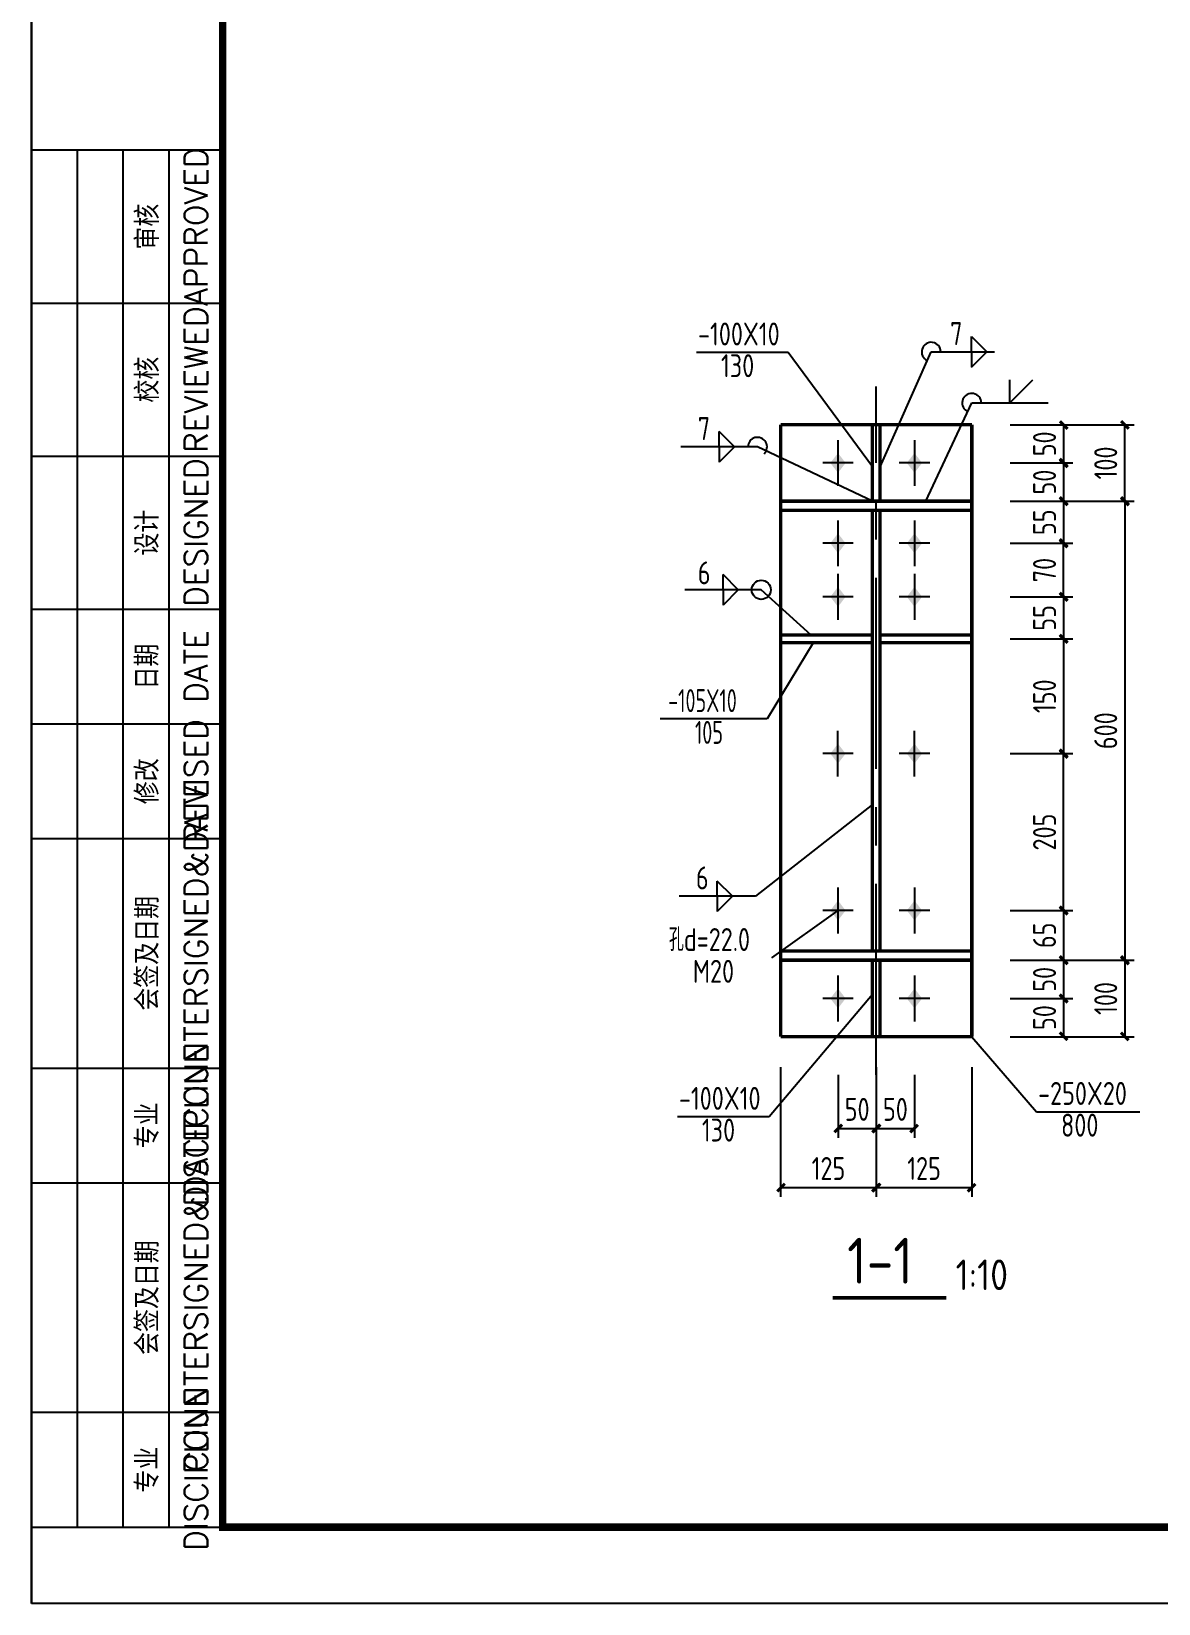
# Model space of a CAD drawing. Header units: millimetres. Extents: x 866309 to 879639, y 39442 to 44891.
# Drawn here: x 876108.4 to 876255.8, y 39448.6 to 39654.1 of the extents above; entities that cross this region are included whole.
import ezdxf
from ezdxf.enums import TextEntityAlignment as Align

# ---------------------------------------------------------------- set-up
doc = ezdxf.new("R2010")
doc.units = ezdxf.units.MM
doc.header["$LTSCALE"] = 1000
doc.header["$MEASUREMENT"] = 0
for name, pattern in [('2', [11.4, 9, -0.9, 0.6, -0.9]), ('CENTER', [2, 1.25, -0.25, 0.25, -0.25]), ('DOTE', [2.42, 2, -0.2, 0.02, -0.2])]:
    doc.linetypes.add(name, pattern=pattern)
for name, color, linetype in [('10', 7, 'Continuous'), ('1000', 2, 'Continuous'), ('20', 2, 'Continuous'), ('DIM', 7, 'Continuous'), ('DOTE', 1, 'DOTE'), ('中文', 7, 'Continuous'), ('尺寸标注', 7, 'Continuous'), ('焊缝标注', 3, 'Continuous'), ('螺栓孔标注', 253, 'Continuous'), ('轴线', 253, '2'), ('钢板标注', 253, 'Continuous')]:
    doc.layers.add(name, color=color, linetype=linetype)
doc.styles.add('ECEC_TK', font='txt_l.shx', dxfattribs={"bigfont": 'hztxt_l.shx'})
doc.styles.add('GBHZ', font='gbenor.shx', dxfattribs={"width": 0.9, "bigfont": 'gbcbig.shx'})
doc.dimstyles.new('Y10', dxfattribs={"dimscale": 0, "dimtxt": 3, "dimasz": 0.01, "dimexe": 1.2, "dimexo": 1, "dimgap": 1, "dimtad": 1, "dimdec": 0, "dimlfac": 10, "dimzin": 0, "dimdsep": 46, "dimtxsty": 'GBHZ', "dimblk1": 'DX', "dimblk2": 'DX', "dimsah": 1, "dimcen": 0.09, "dimdle": 1, "dimadec": 0, "dimazin": 0, "dimtfac": 1, "dimtdec": 0, "dimtix": 1, "dimtmove": 2, "dimatfit": 3, "dimldrblk": 'DX', "dimfxl": 0, "dimtolj": 1, "dimtzin": 0, "dimarcsym": 0})

# ---------------------------------------------------------------- blocks, each defined once
blk = doc.blocks.new('DX')
at = {"color": 0, "linetype": 'ByBlock', "const_width": 40}
blk.add_lwpolyline([(-54, -51), (46, 49)], dxfattribs=at)
blk = doc.blocks.new('*D1987')
at = {"layer": 'Defpoints', "color": 0, "linetype": 'ByBlock', "transparency": 16777216}
for p in [(876235.67, 39602.73, -3), (876235.37, 39597.73, -3), (876243.37, 39597.73)]:
    blk.add_point(p, dxfattribs=at)
at = {"layer": 'DIM', "color": 0, "linetype": 'ByBlock', "lineweight": -2, "transparency": 16777216}
for p, q in [((876236.67, 39602.73), (876244.57, 39602.73)), ((876243.37, 39602.72), (876243.37, 39597.74)), ((876236.37, 39597.73), (876244.57, 39597.73))]:
    blk.add_line(p, q, dxfattribs=at)
at = {"layer": 'DIM', "color": 0, "linetype": 'ByBlock', "lineweight": -2, "transparency": 16777216, "xscale": 0.01, "yscale": 0.01, "zscale": 0.01}
for p, rotation in [((876243.37, 39602.73), 90), ((876243.37, 39597.73), 270)]:
    blk.add_blockref('DX', p, dxfattribs=dict(at, rotation=rotation))
at = {"layer": 'DIM', "color": 0, "linetype": 'ByBlock', "transparency": 16777216, "insert": (876240.87, 39600.23), "char_height": 3, "attachment_point": 5, "rotation": 90, "style": 'GBHZ'}
blk.add_mtext('\\A1;50', dxfattribs=at)
blk = doc.blocks.new('*D1988')
at = {"layer": 'Defpoints', "color": 0, "linetype": 'ByBlock', "transparency": 16777216}
for p in [(876235.37, 39597.73, -3), (876235.37, 39592.73, -3), (876243.37, 39592.73)]:
    blk.add_point(p, dxfattribs=at)
at = {"layer": 'DIM', "color": 0, "linetype": 'ByBlock', "lineweight": -2, "transparency": 16777216}
for p, q in [((876236.37, 39597.73), (876244.57, 39597.73)), ((876243.37, 39597.72), (876243.37, 39592.74)), ((876236.37, 39592.73), (876244.57, 39592.73))]:
    blk.add_line(p, q, dxfattribs=at)
at = {"layer": 'DIM', "color": 0, "linetype": 'ByBlock', "lineweight": -2, "transparency": 16777216, "xscale": 0.01, "yscale": 0.01, "zscale": 0.01}
for p, rotation in [((876243.37, 39597.73), 90), ((876243.37, 39592.73), 270)]:
    blk.add_blockref('DX', p, dxfattribs=dict(at, rotation=rotation))
at = {"layer": 'DIM', "color": 0, "linetype": 'ByBlock', "transparency": 16777216, "insert": (876240.87, 39595.23), "char_height": 3, "attachment_point": 5, "rotation": 90, "style": 'GBHZ'}
blk.add_mtext('\\A1;50', dxfattribs=at)
blk = doc.blocks.new('*D1972')
at = {"layer": 'Defpoints', "color": 0, "linetype": 'ByBlock', "transparency": 16777216}
for p in [(876235.37, 39592.73, -3), (876235.37, 39587.23), (876243.37, 39587.23)]:
    blk.add_point(p, dxfattribs=at)
at = {"layer": 'DIM', "color": 0, "linetype": 'ByBlock', "lineweight": -2, "transparency": 16777216}
for p, q in [((876236.37, 39592.73), (876244.57, 39592.73)), ((876243.37, 39592.72), (876243.37, 39587.24)), ((876236.37, 39587.23), (876244.57, 39587.23))]:
    blk.add_line(p, q, dxfattribs=at)
at = {"layer": 'DIM', "color": 0, "linetype": 'ByBlock', "lineweight": -2, "transparency": 16777216, "xscale": 0.01, "yscale": 0.01, "zscale": 0.01}
for p, rotation in [((876243.37, 39592.73), 90), ((876243.37, 39587.23), 270)]:
    blk.add_blockref('DX', p, dxfattribs=dict(at, rotation=rotation))
at = {"layer": 'DIM', "color": 0, "linetype": 'ByBlock', "transparency": 16777216, "insert": (876240.87, 39589.98), "char_height": 3, "attachment_point": 5, "rotation": 90, "style": 'GBHZ'}
blk.add_mtext('\\A1;55', dxfattribs=at)
blk = doc.blocks.new('*D1973')
at = {"layer": 'Defpoints', "color": 0, "linetype": 'ByBlock', "transparency": 16777216}
for p in [(876235.37, 39539.23, -3), (876235.37, 39532.73, -3), (876243.37, 39532.73)]:
    blk.add_point(p, dxfattribs=at)
at = {"layer": 'DIM', "color": 0, "linetype": 'ByBlock', "lineweight": -2, "transparency": 16777216}
for p, q in [((876236.37, 39539.23), (876244.57, 39539.23)), ((876243.37, 39539.22), (876243.37, 39532.74)), ((876236.37, 39532.73), (876244.57, 39532.73))]:
    blk.add_line(p, q, dxfattribs=at)
at = {"layer": 'DIM', "color": 0, "linetype": 'ByBlock', "lineweight": -2, "transparency": 16777216, "xscale": 0.01, "yscale": 0.01, "zscale": 0.01}
for p, rotation in [((876243.37, 39539.23), 90), ((876243.37, 39532.73), 270)]:
    blk.add_blockref('DX', p, dxfattribs=dict(at, rotation=rotation))
at = {"layer": 'DIM', "color": 0, "linetype": 'ByBlock', "transparency": 16777216, "insert": (876240.87, 39535.98), "char_height": 3, "attachment_point": 5, "rotation": 90, "style": 'GBHZ'}
blk.add_mtext('\\A1;65', dxfattribs=at)
blk = doc.blocks.new('*D1974')
at = {"layer": 'Defpoints', "color": 0, "linetype": 'ByBlock', "transparency": 16777216}
for p in [(876235.37, 39532.73, -3), (876235.37, 39527.73, -3), (876243.37, 39527.73)]:
    blk.add_point(p, dxfattribs=at)
at = {"layer": 'DIM', "color": 0, "linetype": 'ByBlock', "lineweight": -2, "transparency": 16777216}
for p, q in [((876236.37, 39532.73), (876244.57, 39532.73)), ((876243.37, 39532.72), (876243.37, 39527.74)), ((876236.37, 39527.73), (876244.57, 39527.73))]:
    blk.add_line(p, q, dxfattribs=at)
at = {"layer": 'DIM', "color": 0, "linetype": 'ByBlock', "lineweight": -2, "transparency": 16777216, "xscale": 0.01, "yscale": 0.01, "zscale": 0.01}
for p, rotation in [((876243.37, 39532.73), 90), ((876243.37, 39527.73), 270)]:
    blk.add_blockref('DX', p, dxfattribs=dict(at, rotation=rotation))
at = {"layer": 'DIM', "color": 0, "linetype": 'ByBlock', "transparency": 16777216, "insert": (876240.87, 39530.23), "char_height": 3, "attachment_point": 5, "rotation": 90, "style": 'GBHZ'}
blk.add_mtext('\\A1;50', dxfattribs=at)
blk = doc.blocks.new('*D1975')
at = {"layer": 'Defpoints', "color": 0, "linetype": 'ByBlock', "transparency": 16777216}
for p in [(876235.37, 39527.73, -3), (876235.37, 39522.73, -3), (876243.37, 39522.73)]:
    blk.add_point(p, dxfattribs=at)
at = {"layer": 'DIM', "color": 0, "linetype": 'ByBlock', "lineweight": -2, "transparency": 16777216}
for p, q in [((876236.37, 39527.73), (876244.57, 39527.73)), ((876243.37, 39527.72), (876243.37, 39522.74)), ((876236.37, 39522.73), (876244.57, 39522.73))]:
    blk.add_line(p, q, dxfattribs=at)
at = {"layer": 'DIM', "color": 0, "linetype": 'ByBlock', "lineweight": -2, "transparency": 16777216, "xscale": 0.01, "yscale": 0.01, "zscale": 0.01}
for p, rotation in [((876243.37, 39527.73), 90), ((876243.37, 39522.73), 270)]:
    blk.add_blockref('DX', p, dxfattribs=dict(at, rotation=rotation))
at = {"layer": 'DIM', "color": 0, "linetype": 'ByBlock', "transparency": 16777216, "insert": (876240.87, 39525.23), "char_height": 3, "attachment_point": 5, "rotation": 90, "style": 'GBHZ'}
blk.add_mtext('\\A1;50', dxfattribs=at)
blk = doc.blocks.new('*D1976')
at = {"layer": 'Defpoints', "color": 0, "linetype": 'ByBlock', "transparency": 16777216}
for p in [(876213.87, 39518.73, -3), (876218.87, 39518.73, -3), (876218.87, 39510.73)]:
    blk.add_point(p, dxfattribs=at)
at = {"layer": 'DIM', "color": 0, "linetype": 'ByBlock', "lineweight": -2, "transparency": 16777216}
for p, q in [((876213.87, 39517.73), (876213.87, 39509.53)), ((876218.87, 39517.73), (876218.87, 39509.53)), ((876213.88, 39510.73), (876218.86, 39510.73))]:
    blk.add_line(p, q, dxfattribs=at)
at = {"layer": 'DIM', "color": 0, "linetype": 'ByBlock', "lineweight": -2, "transparency": 16777216, "xscale": 0.01, "yscale": 0.01, "zscale": 0.01, "rotation": 180}
blk.add_blockref('DX', (876213.87, 39510.73), dxfattribs=at)
at = {"layer": 'DIM', "color": 0, "linetype": 'ByBlock', "lineweight": -2, "transparency": 16777216, "xscale": 0.01, "yscale": 0.01, "zscale": 0.01}
blk.add_blockref('DX', (876218.87, 39510.73), dxfattribs=at)
at = {"layer": 'DIM', "color": 0, "linetype": 'ByBlock', "transparency": 16777216, "insert": (876216.37, 39513.23), "char_height": 3, "attachment_point": 5, "style": 'GBHZ'}
blk.add_mtext('\\A1;50', dxfattribs=at)
blk = doc.blocks.new('*D1977')
at = {"layer": 'Defpoints', "color": 0, "linetype": 'ByBlock', "transparency": 16777216}
for p in [(876218.87, 39518.73, -3), (876223.87, 39518.73, -3), (876223.87, 39510.73)]:
    blk.add_point(p, dxfattribs=at)
at = {"layer": 'DIM', "color": 0, "linetype": 'ByBlock', "lineweight": -2, "transparency": 16777216}
for p, q in [((876218.87, 39517.73), (876218.87, 39509.53)), ((876223.87, 39517.73), (876223.87, 39509.53)), ((876218.88, 39510.73), (876223.86, 39510.73))]:
    blk.add_line(p, q, dxfattribs=at)
at = {"layer": 'DIM', "color": 0, "linetype": 'ByBlock', "lineweight": -2, "transparency": 16777216, "xscale": 0.01, "yscale": 0.01, "zscale": 0.01, "rotation": 180}
blk.add_blockref('DX', (876218.87, 39510.73), dxfattribs=at)
at = {"layer": 'DIM', "color": 0, "linetype": 'ByBlock', "lineweight": -2, "transparency": 16777216, "xscale": 0.01, "yscale": 0.01, "zscale": 0.01}
blk.add_blockref('DX', (876223.87, 39510.73), dxfattribs=at)
at = {"layer": 'DIM', "color": 0, "linetype": 'ByBlock', "transparency": 16777216, "insert": (876221.37, 39513.23), "char_height": 3, "attachment_point": 5, "style": 'GBHZ'}
blk.add_mtext('\\A1;50', dxfattribs=at)
blk = doc.blocks.new('*D1978')
at = {"layer": 'Defpoints', "color": 0, "linetype": 'ByBlock', "transparency": 16777216}
for p in [(876206.37, 39519.73, -3), (876218.87, 39519.73, -3), (876218.87, 39503)]:
    blk.add_point(p, dxfattribs=at)
at = {"layer": 'DIM', "color": 0, "linetype": 'ByBlock', "lineweight": -2, "transparency": 16777216}
for p, q in [((876206.37, 39518.73), (876206.37, 39501.8)), ((876218.87, 39518.73), (876218.87, 39501.8)), ((876206.38, 39503), (876218.86, 39503))]:
    blk.add_line(p, q, dxfattribs=at)
at = {"layer": 'DIM', "color": 0, "linetype": 'ByBlock', "lineweight": -2, "transparency": 16777216, "xscale": 0.01, "yscale": 0.01, "zscale": 0.01, "rotation": 180}
blk.add_blockref('DX', (876206.37, 39503), dxfattribs=at)
at = {"layer": 'DIM', "color": 0, "linetype": 'ByBlock', "lineweight": -2, "transparency": 16777216, "xscale": 0.01, "yscale": 0.01, "zscale": 0.01}
blk.add_blockref('DX', (876218.87, 39503), dxfattribs=at)
at = {"layer": 'DIM', "color": 0, "linetype": 'ByBlock', "transparency": 16777216, "insert": (876212.62, 39505.5), "char_height": 3, "attachment_point": 5, "style": 'GBHZ'}
blk.add_mtext('\\A1;125', dxfattribs=at)
blk = doc.blocks.new('*D1979')
at = {"layer": 'Defpoints', "color": 0, "linetype": 'ByBlock', "transparency": 16777216}
for p in [(876218.87, 39519.73, -3), (876231.37, 39519.73, -3), (876231.37, 39503)]:
    blk.add_point(p, dxfattribs=at)
at = {"layer": 'DIM', "color": 0, "linetype": 'ByBlock', "lineweight": -2, "transparency": 16777216}
for p, q in [((876218.87, 39518.73), (876218.87, 39501.8)), ((876231.37, 39518.73), (876231.37, 39501.8)), ((876218.88, 39503), (876231.36, 39503))]:
    blk.add_line(p, q, dxfattribs=at)
at = {"layer": 'DIM', "color": 0, "linetype": 'ByBlock', "lineweight": -2, "transparency": 16777216, "xscale": 0.01, "yscale": 0.01, "zscale": 0.01, "rotation": 180}
blk.add_blockref('DX', (876218.87, 39503), dxfattribs=at)
at = {"layer": 'DIM', "color": 0, "linetype": 'ByBlock', "lineweight": -2, "transparency": 16777216, "xscale": 0.01, "yscale": 0.01, "zscale": 0.01}
blk.add_blockref('DX', (876231.37, 39503), dxfattribs=at)
at = {"layer": 'DIM', "color": 0, "linetype": 'ByBlock', "transparency": 16777216, "insert": (876225.12, 39505.5), "char_height": 3, "attachment_point": 5, "style": 'GBHZ'}
blk.add_mtext('\\A1;125', dxfattribs=at)
blk = doc.blocks.new('*D1980')
at = {"layer": 'Defpoints', "color": 0, "linetype": 'ByBlock', "transparency": 16777216}
for p in [(876243.37, 39592.73, -3), (876235.37, 39532.73, -3), (876251.37, 39532.73)]:
    blk.add_point(p, dxfattribs=at)
at = {"layer": 'DIM', "color": 0, "linetype": 'ByBlock', "lineweight": -2, "transparency": 16777216}
for p, q in [((876244.37, 39592.73), (876252.57, 39592.73)), ((876251.37, 39592.72), (876251.37, 39532.74)), ((876236.37, 39532.73), (876252.57, 39532.73))]:
    blk.add_line(p, q, dxfattribs=at)
at = {"layer": 'DIM', "color": 0, "linetype": 'ByBlock', "lineweight": -2, "transparency": 16777216, "xscale": 0.01, "yscale": 0.01, "zscale": 0.01}
for p, rotation in [((876251.37, 39592.73), 90), ((876251.37, 39532.73), 270)]:
    blk.add_blockref('DX', p, dxfattribs=dict(at, rotation=rotation))
at = {"layer": 'DIM', "color": 0, "linetype": 'ByBlock', "transparency": 16777216, "insert": (876248.87, 39562.73), "char_height": 3, "attachment_point": 5, "rotation": 90, "style": 'GBHZ'}
blk.add_mtext('\\A1;600', dxfattribs=at)
blk = doc.blocks.new('*D1981')
at = {"layer": 'Defpoints', "color": 0, "linetype": 'ByBlock', "transparency": 16777216}
for p in [(876236.37, 39532.73), (876237.37, 39522.73), (876251.37, 39522.73)]:
    blk.add_point(p, dxfattribs=at)
at = {"layer": 'DIM', "color": 0, "linetype": 'ByBlock', "lineweight": -2, "transparency": 16777216}
for p, q in [((876237.37, 39532.73), (876252.57, 39532.73)), ((876251.37, 39532.72), (876251.37, 39522.74)), ((876238.37, 39522.73), (876252.57, 39522.73))]:
    blk.add_line(p, q, dxfattribs=at)
at = {"layer": 'DIM', "color": 0, "linetype": 'ByBlock', "lineweight": -2, "transparency": 16777216, "xscale": 0.01, "yscale": 0.01, "zscale": 0.01}
for p, rotation in [((876251.37, 39532.73), 90), ((876251.37, 39522.73), 270)]:
    blk.add_blockref('DX', p, dxfattribs=dict(at, rotation=rotation))
at = {"layer": 'DIM', "color": 0, "linetype": 'ByBlock', "transparency": 16777216, "insert": (876248.87, 39527.73), "char_height": 3, "attachment_point": 5, "rotation": 90, "style": 'GBHZ'}
blk.add_mtext('\\A1;100', dxfattribs=at)
blk = doc.blocks.new('*D1982')
at = {"layer": 'Defpoints', "color": 0, "linetype": 'ByBlock', "transparency": 16777216}
for p in [(876235.37, 39602.73, -3), (876251.37, 39602.73), (876236.37, 39592.73)]:
    blk.add_point(p, dxfattribs=at)
at = {"layer": 'DIM', "color": 0, "linetype": 'ByBlock', "lineweight": -2, "transparency": 16777216}
for p, q in [((876236.37, 39602.73), (876252.57, 39602.73)), ((876251.37, 39592.74), (876251.37, 39602.72)), ((876237.37, 39592.73), (876252.57, 39592.73))]:
    blk.add_line(p, q, dxfattribs=at)
at = {"layer": 'DIM', "color": 0, "linetype": 'ByBlock', "lineweight": -2, "transparency": 16777216, "xscale": 0.01, "yscale": 0.01, "zscale": 0.01}
for p, rotation in [((876251.37, 39602.73), 90), ((876251.37, 39592.73), 270)]:
    blk.add_blockref('DX', p, dxfattribs=dict(at, rotation=rotation))
at = {"layer": 'DIM', "color": 0, "linetype": 'ByBlock', "transparency": 16777216, "insert": (876248.87, 39597.73), "char_height": 3, "attachment_point": 5, "rotation": 90, "style": 'GBHZ'}
blk.add_mtext('\\A1;100', dxfattribs=at)
blk = doc.blocks.new('*D1983')
at = {"layer": 'Defpoints', "color": 0, "linetype": 'ByBlock', "transparency": 16777216}
for p in [(876235.37, 39559.73), (876243.37, 39559.73), (876235.37, 39539.23)]:
    blk.add_point(p, dxfattribs=at)
at = {"layer": 'DIM', "color": 0, "linetype": 'ByBlock', "lineweight": -2, "transparency": 16777216}
for p, q in [((876236.37, 39559.73), (876244.57, 39559.73)), ((876243.37, 39539.24), (876243.37, 39559.72)), ((876236.37, 39539.23), (876244.57, 39539.23))]:
    blk.add_line(p, q, dxfattribs=at)
at = {"layer": 'DIM', "color": 0, "linetype": 'ByBlock', "lineweight": -2, "transparency": 16777216, "xscale": 0.01, "yscale": 0.01, "zscale": 0.01}
for p, rotation in [((876243.37, 39559.73), 90), ((876243.37, 39539.23), 270)]:
    blk.add_blockref('DX', p, dxfattribs=dict(at, rotation=rotation))
at = {"layer": 'DIM', "color": 0, "linetype": 'ByBlock', "transparency": 16777216, "insert": (876240.87, 39549.48), "char_height": 3, "attachment_point": 5, "rotation": 90, "style": 'GBHZ'}
blk.add_mtext('\\A1;205', dxfattribs=at)
blk = doc.blocks.new('*D1984')
at = {"layer": 'Defpoints', "color": 0, "linetype": 'ByBlock', "transparency": 16777216}
for p in [(876235.37, 39587.23), (876243.37, 39587.23), (876235.37, 39580.23, -3)]:
    blk.add_point(p, dxfattribs=at)
at = {"layer": 'DIM', "color": 0, "linetype": 'ByBlock', "lineweight": -2, "transparency": 16777216}
for p, q in [((876236.37, 39587.23), (876244.57, 39587.23)), ((876243.37, 39580.24), (876243.37, 39587.22)), ((876236.37, 39580.23), (876244.57, 39580.23))]:
    blk.add_line(p, q, dxfattribs=at)
at = {"layer": 'DIM', "color": 0, "linetype": 'ByBlock', "lineweight": -2, "transparency": 16777216, "xscale": 0.01, "yscale": 0.01, "zscale": 0.01}
for p, rotation in [((876243.37, 39587.23), 90), ((876243.37, 39580.23), 270)]:
    blk.add_blockref('DX', p, dxfattribs=dict(at, rotation=rotation))
at = {"layer": 'DIM', "color": 0, "linetype": 'ByBlock', "transparency": 16777216, "insert": (876240.87, 39583.73), "char_height": 3, "attachment_point": 5, "rotation": 90, "style": 'GBHZ'}
blk.add_mtext('\\A1;70', dxfattribs=at)
blk = doc.blocks.new('*D1985')
at = {"layer": 'Defpoints', "color": 0, "linetype": 'ByBlock', "transparency": 16777216}
for p in [(876235.37, 39580.23, -3), (876235.37, 39574.73), (876243.37, 39574.73)]:
    blk.add_point(p, dxfattribs=at)
at = {"layer": 'DIM', "color": 0, "linetype": 'ByBlock', "lineweight": -2, "transparency": 16777216}
for p, q in [((876236.37, 39580.23), (876244.57, 39580.23)), ((876243.37, 39580.22), (876243.37, 39574.74)), ((876236.37, 39574.73), (876244.57, 39574.73))]:
    blk.add_line(p, q, dxfattribs=at)
at = {"layer": 'DIM', "color": 0, "linetype": 'ByBlock', "lineweight": -2, "transparency": 16777216, "xscale": 0.01, "yscale": 0.01, "zscale": 0.01}
for p, rotation in [((876243.37, 39580.23), 90), ((876243.37, 39574.73), 270)]:
    blk.add_blockref('DX', p, dxfattribs=dict(at, rotation=rotation))
at = {"layer": 'DIM', "color": 0, "linetype": 'ByBlock', "transparency": 16777216, "insert": (876240.87, 39577.48), "char_height": 3, "attachment_point": 5, "rotation": 90, "style": 'GBHZ'}
blk.add_mtext('\\A1;55', dxfattribs=at)
blk = doc.blocks.new('*D1986')
at = {"layer": 'Defpoints', "color": 0, "linetype": 'ByBlock', "transparency": 16777216}
for p in [(876235.37, 39574.73, -3), (876235.37, 39559.73), (876243.37, 39559.73)]:
    blk.add_point(p, dxfattribs=at)
at = {"layer": 'DIM', "color": 0, "linetype": 'ByBlock', "lineweight": -2, "transparency": 16777216}
for p, q in [((876236.37, 39574.73), (876244.57, 39574.73)), ((876243.37, 39574.72), (876243.37, 39559.74)), ((876236.37, 39559.73), (876244.57, 39559.73))]:
    blk.add_line(p, q, dxfattribs=at)
at = {"layer": 'DIM', "color": 0, "linetype": 'ByBlock', "lineweight": -2, "transparency": 16777216, "xscale": 0.01, "yscale": 0.01, "zscale": 0.01}
for p, rotation in [((876243.37, 39574.73), 90), ((876243.37, 39559.73), 270)]:
    blk.add_blockref('DX', p, dxfattribs=dict(at, rotation=rotation))
at = {"layer": 'DIM', "color": 0, "linetype": 'ByBlock', "transparency": 16777216, "insert": (876240.87, 39567.23), "char_height": 3, "attachment_point": 5, "rotation": 90, "style": 'GBHZ'}
blk.add_mtext('\\A1;150', dxfattribs=at)

msp = doc.modelspace()

# ---------------------------------------------------------------- linework, layer by layer
for p, q in [((876108.422, 39448.627), (876108.422, 40042.627)), ((876108.422, 40042.627), (876108.422, 39448.627)), ((876114.422, 39458.627), (876114.422, 39638.627)), ((876120.422, 39458.627), (876120.422, 39638.627)), ((876126.422, 39458.627), (876126.422, 39638.627)), ((876108.422, 39618.627), (876133.422, 39618.627)), ((876108.422, 39598.627), (876133.422, 39598.627)), ((876108.422, 39578.627), (876133.422, 39578.627)), ((876108.422, 39563.627), (876133.422, 39563.627)), ((876108.422, 39548.627), (876133.422, 39548.627)), ((876108.422, 39518.627), (876133.422, 39518.627)), ((876108.422, 39503.627), (876133.422, 39503.627)), ((876108.422, 39473.627), (876133.422, 39473.627)), ((877159.672, 39448.627), (876108.422, 39448.627))]:
    msp.add_line(p, q)
at = {"color": 0, "const_width": 1}
msp.add_lwpolyline([(877149.672, 39458.627), (876133.422, 39458.627), (876133.422, 40032.627), (877149.672, 40032.627)], close=True, dxfattribs=at)
msp.add_lwpolyline([(876108.422, 39638.627), (876108.422, 39458.627), (876133.422, 39458.627), (876133.422, 39638.627)], close=True)
at = {"layer": '10', "color": 253}
for p, q in [((876213.865, 39600.731, -3), (876213.865, 39594.731, -3)), ((876223.865, 39600.731, -3), (876223.865, 39594.731, -3)), ((876215.865, 39597.731, -3), (876211.865, 39597.731, -3)), ((876225.865, 39597.731, -3), (876221.865, 39597.731, -3)), ((876213.865, 39590.231, -3), (876213.865, 39584.231, -3)), ((876223.865, 39590.231, -3), (876223.865, 39584.231, -3)), ((876215.865, 39587.231, -3), (876211.865, 39587.231, -3)), ((876225.865, 39587.231, -3), (876221.865, 39587.231, -3)), ((876213.865, 39583.231, -6), (876213.865, 39577.231, -6)), ((876223.865, 39583.231, -6), (876223.865, 39577.231, -6)), ((876215.865, 39580.231, -6), (876211.865, 39580.231, -6)), ((876225.865, 39580.231, -6), (876221.865, 39580.231, -6)), ((876213.865, 39556.731, -3), (876213.865, 39562.731, -3)), ((876223.865, 39556.731, -3), (876223.865, 39562.731, -3)), ((876215.865, 39559.731, -3), (876211.865, 39559.731, -3)), ((876225.865, 39559.731, -3), (876221.865, 39559.731, -3)), ((876213.865, 39542.23, -3), (876213.865, 39536.23, -3)), ((876223.865, 39542.23, -3), (876223.865, 39536.23, -3)), ((876215.865, 39539.23, -3), (876211.865, 39539.23, -3)), ((876225.865, 39539.23, -3), (876221.865, 39539.23, -3)), ((876213.865, 39530.73, -3), (876213.865, 39524.73, -3)), ((876223.865, 39530.73, -3), (876223.865, 39524.73, -3)), ((876215.865, 39527.73, -3), (876211.865, 39527.73, -3)), ((876225.865, 39527.73, -3), (876221.865, 39527.73, -3))]:
    msp.add_line(p, q, dxfattribs=at)
at = {"layer": '10', "const_width": 0.45}
msp.add_lwpolyline([(876213.154, 39488.586), (876228.018, 39488.586)], dxfattribs=at)
at = {"layer": '10'}
for points in [[(876213.865, 39599.031, -3), (876212.865, 39597.731, -3), (876214.865, 39597.731, -3), (876213.865, 39596.431, -3)], [(876223.865, 39599.031, -3), (876222.865, 39597.731, -3), (876224.865, 39597.731, -3), (876223.865, 39596.431, -3)], [(876213.865, 39588.531, -3), (876212.865, 39587.231, -3), (876214.865, 39587.231, -3), (876213.865, 39585.931, -3)], [(876223.865, 39588.531, -3), (876222.865, 39587.231, -3), (876224.865, 39587.231, -3), (876223.865, 39585.931, -3)], [(876213.865, 39581.531, -6), (876212.865, 39580.231, -6), (876214.865, 39580.231, -6), (876213.865, 39578.931, -6)], [(876223.865, 39581.531, -6), (876222.865, 39580.231, -6), (876224.865, 39580.231, -6), (876223.865, 39578.931, -6)], [(876213.865, 39558.431, -3), (876212.865, 39559.731, -3), (876214.865, 39559.731, -3), (876213.865, 39561.031, -3)], [(876223.865, 39558.431, -3), (876222.865, 39559.731, -3), (876224.865, 39559.731, -3), (876223.865, 39561.031, -3)], [(876213.865, 39540.53, -3), (876212.865, 39539.23, -3), (876214.865, 39539.23, -3), (876213.865, 39537.93, -3)], [(876223.865, 39540.53, -3), (876222.865, 39539.23, -3), (876224.865, 39539.23, -3), (876223.865, 39537.93, -3)], [(876213.865, 39529.03, -3), (876212.865, 39527.73, -3), (876214.865, 39527.73, -3), (876213.865, 39526.43, -3)], [(876223.865, 39529.03, -3), (876222.865, 39527.73, -3), (876224.865, 39527.73, -3), (876223.865, 39526.43, -3)]]:
    msp.add_solid(points, dxfattribs=at)
at = {"layer": '1000', "const_width": 0.45, "elevation": -3}
for points in [[(876231.365, 39602.73), (876206.365, 39602.73)], [(876206.365, 39602.73), (876206.365, 39522.73)], [(876218.365, 39602.73), (876218.365, 39592.731)], [(876219.365, 39592.731), (876219.365, 39602.73)], [(876231.365, 39522.73), (876231.365, 39602.73)], [(876218.365, 39522.731), (876218.365, 39532.73)], [(876219.365, 39532.73), (876219.365, 39522.731)], [(876206.365, 39522.73), (876231.365, 39522.73)]]:
    msp.add_lwpolyline(points, dxfattribs=at)
at = {"layer": '1000', "const_width": 0.45}
for points in [[(876218.365, 39575.231), (876206.365, 39575.231)], [(876206.365, 39574.231), (876218.365, 39574.231)], [(876219.365, 39575.231), (876231.365, 39575.231)], [(876231.365, 39574.231), (876219.365, 39574.231)]]:
    msp.add_lwpolyline(points, dxfattribs=at)
at = {"layer": '20', "const_width": 0.3, "elevation": -3}
for points in [[(876206.365, 39589.23), (876206.365, 39588.23)], [(876231.365, 39589.23), (876231.365, 39588.23)]]:
    msp.add_lwpolyline(points, dxfattribs=at)
at = {"layer": '20', "const_width": 0.3}
msp.add_lwpolyline([(876206.365, 39565.23), (876206.365, 39564.23)], dxfattribs=at)
at = {"layer": 'DOTE', "linetype": 'CENTER', "ltscale": 0.02}
msp.add_line((876218.865, 39517.73, -3), (876218.865, 39607.73, -3), dxfattribs=at)
at = {"layer": '尺寸标注', "color": 3, "const_width": 0.45, "elevation": -3}
for points in [[(876231.365, 39592.731), (876206.365, 39592.731)], [(876206.365, 39591.531), (876231.365, 39591.531)], [(876218.365, 39533.93), (876218.365, 39591.531)], [(876219.365, 39533.93), (876219.365, 39591.531)], [(876231.365, 39533.93), (876206.365, 39533.93)], [(876206.365, 39532.73), (876231.365, 39532.73)]]:
    msp.add_lwpolyline(points, dxfattribs=at)
at = {"layer": '焊缝标注'}
for p, q in [((876231.327, 39614.252, -3), (876233.327, 39612.252, -3)), ((876231.327, 39612.252, -3), (876231.327, 39614.252, -3)), ((876219.365, 39597.231, -3), (876226.06, 39612.252, -3)), ((876226.06, 39612.252, -3), (876234.327, 39612.252, -3)), ((876231.327, 39610.252, -3), (876233.327, 39612.252, -3)), ((876231.327, 39612.252, -3), (876231.327, 39610.252, -3)), ((876236.354, 39605.577, -3), (876236.354, 39608.577, -3)), ((876236.354, 39605.577, -3), (876239.354, 39608.577, -3)), ((876225.365, 39592.731, -3), (876231.354, 39605.577, -3)), ((876231.354, 39605.577, -3), (876241.354, 39605.577, -3)), ((876200.338, 39599.831, -3), (876198.338, 39601.831, -3)), ((876198.338, 39599.831, -3), (876198.338, 39601.831, -3)), ((876203.338, 39599.831, -3), (876193.338, 39599.831, -3)), ((876200.338, 39599.831, -3), (876198.338, 39597.831, -3)), ((876198.338, 39599.831, -3), (876198.338, 39597.831, -3)), ((876218.365, 39592.731, -3), (876203.338, 39599.831, -3)), ((876200.837, 39581.154, -3), (876198.837, 39583.154, -3)), ((876198.837, 39581.154, -3), (876198.837, 39583.154, -3)), ((876203.837, 39581.154, -3), (876193.837, 39581.154, -3)), ((876200.837, 39581.154, -3), (876198.837, 39579.154, -3)), ((876198.837, 39581.154, -3), (876198.837, 39579.154, -3)), ((876210.365, 39575.208, -3), (876203.837, 39581.154, -3)), ((876218.365, 39553.094, -3), (876203.088, 39541.08, -3)), ((876200.088, 39541.08, -3), (876198.088, 39543.08, -3)), ((876198.088, 39541.08, -3), (876198.088, 39543.08, -3)), ((876203.088, 39541.08, -3), (876193.088, 39541.08, -3)), ((876200.088, 39541.08, -3), (876198.088, 39539.08, -3)), ((876198.088, 39541.08, -3), (876198.088, 39539.08, -3))]:
    msp.add_line(p, q, dxfattribs=at)
msp.add_circle((876203.837, 39581.154, -3), 1.25, dxfattribs=at)
for centre, start, end in [((876226.06, 39612.252, -3), 0, 245.25041), ((876231.354, 39605.577, -3), 0, 235.48873), ((876203.338, 39599.831, -3), 314.93155, 180.00001)]:
    msp.add_arc(centre, 1.25, start, end, dxfattribs=at)
at = {"layer": '螺栓孔标注'}
msp.add_line((876213.865, 39539.23, -3), (876205.19, 39533.028, -3), dxfattribs=at)
at = {"layer": '螺栓孔标注', "const_width": 0.1, "elevation": -3}
msp.add_lwpolyline([(876213.915, 39539.23, 1), (876213.815, 39539.23, 1), (876213.915, 39539.23, 1)], format="xyb", close=True, dxfattribs=at)
at = {"layer": '钢板标注'}
for p, q in [((876207.371, 39612.192, -3), (876195.371, 39612.192, -3)), ((876218.365, 39597.231, -3), (876207.371, 39612.192, -3)), ((876210.615, 39574.231), (876204.613, 39564.262)), ((876204.613, 39564.262), (876190.613, 39564.262)), ((876218.365, 39528.23, -3), (876204.871, 39512.269, -3)), ((876231.365, 39522.73, -3), (876239.827, 39512.915, -3)), ((876204.871, 39512.269, -3), (876192.871, 39512.269, -3)), ((876239.827, 39512.915, -3), (876253.324, 39512.915, -3))]:
    msp.add_line(p, q, dxfattribs=at)
at = {"layer": '钢板标注', "const_width": 0.1, "elevation": -3}
for points in [[(876218.415, 39597.231, 1), (876218.315, 39597.231, 1), (876218.415, 39597.231, 1)], [(876218.415, 39528.23, -1), (876218.315, 39528.23, -1), (876218.415, 39528.23, -1)], [(876231.415, 39522.73, 1), (876231.315, 39522.73, 1), (876231.415, 39522.73, 1)]]:
    msp.add_lwpolyline(points, format="xyb", close=True, dxfattribs=at)

# ---------------------------------------------------------------- texts
at = {"style": 'ECEC_TK'}
for s, p in [('APPROVED', (876129.922, 39628.627)), ('审核', (876123.422, 39628.627)), ('REVIEWED', (876129.922, 39608.627)), ('校核', (876123.422, 39608.627)), ('DESIGNED', (876129.922, 39588.627)), ('设计', (876123.422, 39588.627)), ('日期', (876123.422, 39571.127)), ('DATE', (876129.922, 39571.127)), ('REVISED', (876129.922, 39556.127)), ('修改', (876123.422, 39556.127)), ('COUNTERSIGNED&DATE', (876129.922, 39533.627)), ('会签及日期', (876123.422, 39533.627)), ('DISCIPLINE', (876129.922, 39511.127)), ('专业', (876123.422, 39511.127)), ('COUNTERSIGNED&DATE', (876129.922, 39488.627)), ('会签及日期', (876123.422, 39488.627)), ('DISCIPLINE', (876129.922, 39466.127)), ('专业', (876123.422, 39466.127))]:
    msp.add_text(s, height=3, rotation=90, dxfattribs=at).set_placement(p, align=Align.MIDDLE)
at = {"layer": '中文', "style": 'GBHZ'}
msp.add_text('1:10', height=4, dxfattribs=at).set_placement((876229.243, 39489.603, -0.009))
at = {"layer": '焊缝标注', "style": 'GBHZ'}
for s, width, p in [('7', 0.9, (876228.527, 39613.152, -3)), ('7', 0.9, (876195.538, 39600.731, -3)), ('6', 0.9, (876195.538, 39581.865, -3)), ('-105X10', 0.75, (876191.663, 39565.162)), ('105', 0.75, (876195.163, 39561.012)), ('6', 0.9, (876195.288, 39541.98, -3))]:
    msp.add_text(s, height=3, dxfattribs=dict(at, width=width)).set_placement(p)
at = {"layer": '螺栓孔标注', "style": 'GBHZ', "width": 0.9}
for s, p in [('孔d=22.0', (876191.768, 39533.928, -3)), ('M20', (876194.89, 39529.778, -3))]:
    msp.add_text(s, height=3, dxfattribs=at).set_placement(p)
at = {"layer": '轴线', "color": 61, "linetype": 'ByBlock', "style": 'GBHZ'}
msp.add_text('1-1', height=6, dxfattribs=at).set_placement((876215.064, 39490.441))
at = {"layer": '钢板标注', "style": 'GBHZ', "width": 0.9}
for s, p in [('-100X10', (876195.571, 39613.092, -3)), ('130', (876198.571, 39608.942, -3)), ('-250X20', (876240.027, 39513.815, -3)), ('-100X10', (876193.071, 39513.169, -3)), ('800', (876243.027, 39509.665, -3)), ('130', (876196.071, 39509.019, -3))]:
    msp.add_text(s, height=3, dxfattribs=at).set_placement(p)

# ---------------------------------------------------------------- dimensions: what is measured, and where the dimension line sits
at = {"layer": 'DIM', "color": 2, "linetype": 'ByBlock'}
for base, p1, p2, angle, picture, middle in [((876251.365, 39602.731), (876236.365, 39592.731), (876235.365, 39602.731, -3), 270, '*D1982', (876248.865, 39597.731)), ((876243.365, 39597.731), (876235.67, 39602.73, -3), (876235.365, 39597.731, -3), 90, '*D1987', (876240.865, 39600.23)), ((876243.365, 39592.731), (876235.365, 39597.731, -3), (876235.365, 39592.731, -3), 90, '*D1988', (876240.865, 39595.231)), ((876243.365, 39587.231), (876235.365, 39592.731, -3), (876235.365, 39587.231), 90, '*D1972', (876240.865, 39589.981)), ((876251.365, 39532.73), (876243.365, 39592.731, -3), (876235.365, 39532.73, -3), 90, '*D1980', (876248.865, 39562.73)), ((876243.365, 39587.231), (876235.365, 39580.231, -3), (876235.365, 39587.231), 270, '*D1984', (876240.865, 39583.731)), ((876243.365, 39574.731), (876235.365, 39580.231, -3), (876235.365, 39574.731), 90, '*D1985', (876240.865, 39577.481)), ((876243.365, 39559.731), (876235.365, 39574.731, -3), (876235.365, 39559.731), 90, '*D1986', (876240.865, 39567.231)), ((876243.365, 39559.731), (876235.365, 39539.23), (876235.365, 39559.731), 270, '*D1983', (876240.865, 39549.48)), ((876243.365, 39532.73), (876235.365, 39539.23, -3), (876235.365, 39532.73, -3), 90, '*D1973', (876240.865, 39535.98)), ((876243.365, 39527.73), (876235.365, 39532.73, -3), (876235.365, 39527.73, -3), 90, '*D1974', (876240.865, 39530.23)), ((876251.365, 39522.73), (876236.365, 39532.73), (876237.365, 39522.73), 90, '*D1981', (876248.865, 39527.73)), ((876243.365, 39522.73), (876235.365, 39527.73, -3), (876235.365, 39522.73, -3), 90, '*D1975', (876240.865, 39525.23))]:
    dim = msp.add_linear_dim(base=base, p1=p1, p2=p2, angle=angle, dimstyle='Y10', override={"dimscale": 1}, dxfattribs=at)
    dim.commit()
    dim.dimension.update_dxf_attribs({"geometry": picture, "text_midpoint": middle})
for base, p1, p2, picture, middle in [((876218.865, 39503.004), (876206.365, 39519.73, -3), (876218.865, 39519.73, -3), '*D1978', (876212.615, 39505.504)), ((876218.865, 39510.73), (876213.865, 39518.73, -3), (876218.865, 39518.73, -3), '*D1976', (876216.365, 39513.23)), ((876231.365, 39503.004), (876218.865, 39519.73, -3), (876231.365, 39519.73, -3), '*D1979', (876225.115, 39505.504)), ((876223.865, 39510.73), (876218.865, 39518.73, -3), (876223.865, 39518.73, -3), '*D1977', (876221.365, 39513.23))]:
    dim = msp.add_linear_dim(base=base, p1=p1, p2=p2, dimstyle='Y10', override={"dimscale": 1}, dxfattribs=at)
    dim.commit()
    dim.dimension.update_dxf_attribs({"geometry": picture, "text_midpoint": middle})

doc.saveas('drawing.dxf')
